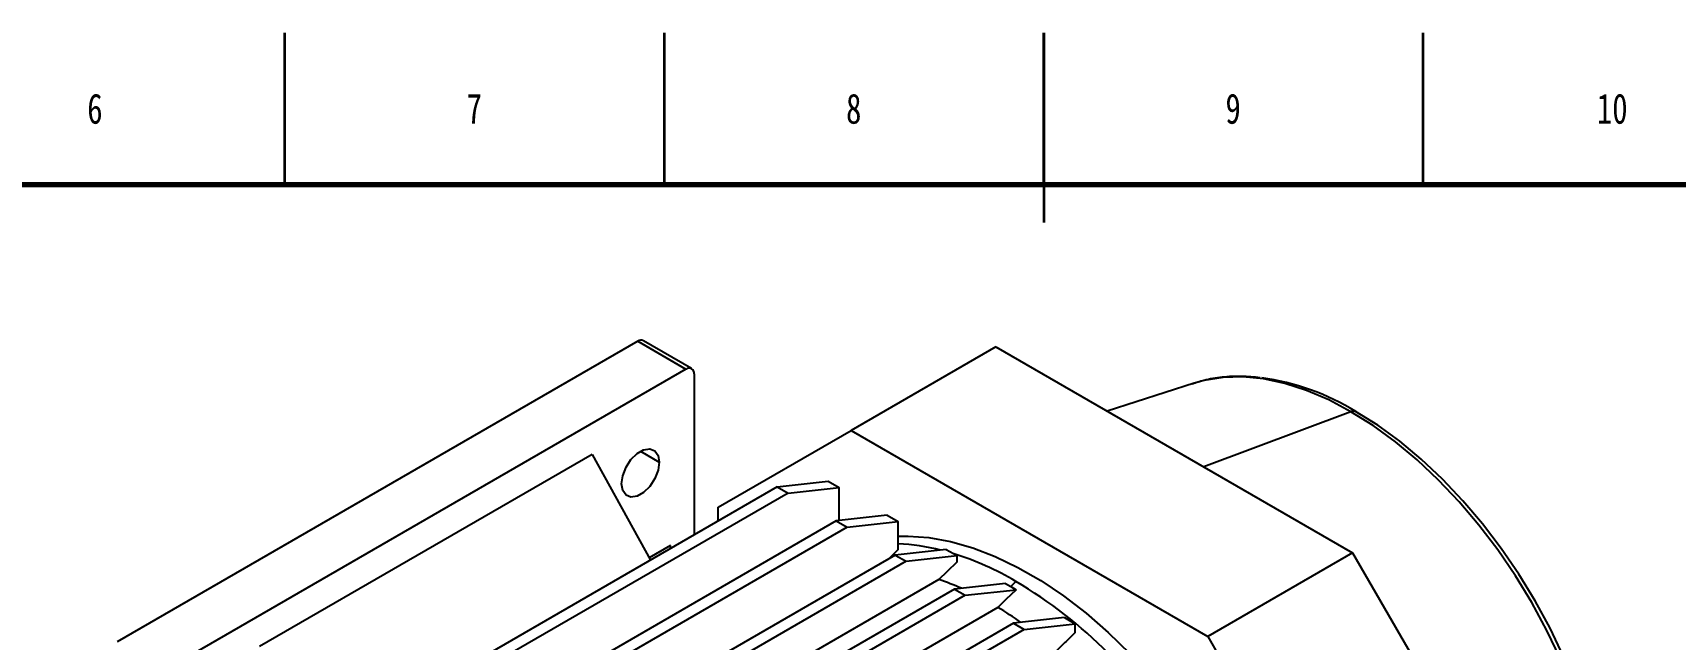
# Model space of a CAD drawing. Header units: millimetres. Extents: x 0 to 841, y 0 to 594.
# Drawn here: x 287.3 to 503.7, y 514.1 to 594 of the extents above; entities that cross this region are included whole.
import ezdxf

# ---------------------------------------------------------------- set-up
doc = ezdxf.new("R2010")
doc.units = ezdxf.units.MM
doc.styles.add('SLDTEXTSTYLE0', font='TXT', dxfattribs={"width": 0.75})

msp = doc.modelspace()

# ---------------------------------------------------------------- linework, layer by layer
at = {"color": 7, "linetype": 'Continuous', "lineweight": 35}
for p, q in [((320.5, 574), (320.5, 594)), ((370.5, 574), (370.5, 594)), ((420.5, 594), (420.5, 569)), ((420.5, 574), (420.5, 594)), ((470.5, 574), (470.5, 594))]:
    msp.add_line(p, q, dxfattribs=at)
at = {"color": 7, "linetype": 'Continuous', "lineweight": 70}
msp.add_line((20, 574), (821, 574), dxfattribs=at)
at = {"color": 7, "linetype": 'Continuous', "lineweight": 25}
for p, q in [((366.99, 553.36), (298.4, 513.77)), ((366.99, 553.36), (373.35, 549.69)), ((374.1, 549.76), (367.74, 553.44)), ((414.19, 552.65), (395.1, 541.63)), ((414.19, 552.65), (461.21, 525.5)), ((373.35, 549.69), (304.76, 510.09)), ((374.41, 549.08), (374.41, 527.85)), ((440.32, 547.84), (428.85, 544.18)), ((460.99, 544.09), (441.58, 536.84)), ((377.6, 531.52), (395.1, 541.63)), ((395.1, 541.63), (442.12, 514.48)), ((360.98, 538.46), (317.14, 513.15)), ((360.98, 538.46), (368.67, 524.53)), ((367.34, 538.87), (369.82, 537.44)), ((385.39, 534.18), (392.1, 534.93)), ((392.1, 534.93), (393.52, 534.11)), ((385.39, 534.18), (325.96, 499.88)), ((386.8, 533.37), (327.38, 499.06)), ((385.39, 534.18), (386.8, 533.37)), ((386.8, 533.37), (393.52, 534.11)), ((393.52, 529.73), (393.52, 534.11)), ((377.6, 529.69), (377.6, 531.52)), ((399.88, 530.44), (393.16, 529.69)), ((399.88, 530.44), (401.3, 529.62)), ((393.16, 529.69), (333.74, 495.39)), ((394.58, 528.88), (335.16, 494.57)), ((393.16, 529.69), (394.58, 528.88)), ((394.58, 528.88), (401.3, 529.62)), ((401.3, 525.94), (401.3, 529.62)), ((371.29, 526.45), (368.5, 524.84)), ((371.29, 526.05), (371.29, 526.45)), ((401.3, 525.94), (400.08, 524.7)), ((407.66, 525.95), (400.94, 525.2)), ((407.66, 525.95), (409.07, 525.13)), ((400.94, 525.2), (341.52, 490.9)), ((402.36, 524.39), (342.93, 490.08)), ((400.94, 525.2), (402.36, 524.39)), ((402.36, 524.39), (409.07, 525.13)), ((409.07, 524.32), (409.07, 525.13)), ((461.21, 525.5), (442.12, 514.48)), ((461.21, 525.5), (478.71, 495.19)), ((406.69, 521.98), (339.77, 483.35)), ((416.15, 521.05), (416.84, 521.73)), ((408.72, 520.71), (349.3, 486.41)), ((410.13, 519.9), (350.71, 485.59)), ((415.44, 521.46), (408.72, 520.71)), ((408.72, 520.71), (410.13, 519.9)), ((410.13, 519.9), (416.85, 520.64)), ((415.44, 521.46), (416.15, 521.05)), ((416.15, 521.05), (416.85, 520.64)), ((416.85, 520.63), (416.85, 520.64)), ((414.47, 518.31), (346.84, 479.27)), ((416.5, 516.22), (357.08, 481.92)), ((417.91, 515.41), (358.49, 481.1)), ((423.22, 516.97), (416.5, 516.22)), ((416.5, 516.22), (417.91, 515.41)), ((417.91, 515.41), (424.63, 516.15)), ((423.22, 516.97), (424.63, 516.15)), ((424.63, 514.98), (424.63, 516.15)), ((442.12, 514.48), (459.62, 484.17))]:
    msp.add_line(p, q, dxfattribs=at)
at = {"color": 7, "linetype": 'Continuous', "lineweight": 25, "flags": 128}
for points in [[(460.99, 544.09), (458.05, 545.64), (455.14, 546.88), (452.27, 547.8), (449.46, 548.4), (446.75, 548.67), (444.14, 548.61), (441.66, 548.21), (440.32, 547.84)], [(488.61, 511.55), (486.82, 515.28), (484.83, 518.93), (482.66, 522.47), (480.33, 525.89), (477.85, 529.14), (475.24, 532.22), (472.52, 535.09), (469.72, 537.73), (466.85, 540.12), (463.93, 542.25), (460.99, 544.09)], [(492.52, 472.94), (493.03, 474.17), (493.91, 476.87), (494.54, 479.8), (494.92, 482.92), (495.05, 486.21), (494.92, 489.65), (494.54, 493.21), (493.91, 496.86), (493.03, 500.58), (491.91, 504.34), (490.57, 508.11), (489, 511.85), (487.22, 515.55), (485.25, 519.17), (483.1, 522.69), (480.79, 526.08), (478.33, 529.31), (475.74, 532.36), (473.04, 535.2), (470.26, 537.82), (467.41, 540.2), (464.52, 542.3), (461.6, 544.13)], [(364.87, 534.58), (365.02, 535.65), (365.45, 536.76), (366.1, 537.77), (366.91, 538.58), (367.77, 539.08), (368.58, 539.2), (369.24, 538.94), (369.67, 538.33), (369.82, 537.44)], [(369.82, 537.44), (369.67, 536.38), (369.24, 535.27), (368.58, 534.25), (367.77, 533.45), (366.91, 532.95), (366.1, 532.82), (365.45, 533.08), (365.02, 533.69), (364.87, 534.58)], [(401.3, 527.68), (402.62, 527.71), (405.37, 527.51), (408.22, 527), (411.14, 526.16), (414.1, 525.02), (417.1, 523.58), (420.11, 521.84), (423.11, 519.82), (426.08, 517.54), (429, 515), (431.84, 512.23), (434.6, 509.25), (435.94, 507.67)], [(409.07, 524.32), (407.74, 523.01), (406.69, 521.98)], [(416.85, 520.63), (415.52, 519.33), (414.47, 518.31)]]:
    msp.add_lwpolyline(points, dxfattribs=at)
at = {"color": 7, "linetype": 'Continuous', "lineweight": 25}
for centre, radius, start, end in [((367.43, 552.75), 0.754, 65.6929, 125.6176), ((373.77, 549.18), 0.655, 350.786, 129.2033), ((444.92, 516.82), 32.01, 58.5762, 82.2585), ((461.36, 543.21), 0.959, 75.4983, 112.727), ((400.28, 499.81), 26.88, 75.7181, 87.8342), ((396.36, 486.8), 40.49, 59.6177, 72.3378), ((394.82, 487.37), 36.59, 66.0856, 71.0764), ((385.72, 469.06), 61.17, 44.9264, 59.4246), ((387.83, 474.01), 51.69, 54.964, 58.9765)]:
    msp.add_arc(centre, radius, start, end, dxfattribs=at)
for points, knots in [([(449.02, 548.57), (448.19, 548.65), (446.49, 548.81), (444.02, 548.66), (441.85, 548.33), (440.59, 547.9), (440.09, 547.73)], [0, 0, 0, 0, 0.2615644, 0.5407216, 0.817554, 1, 1, 1, 1]), ([(424.63, 514.98), (424.19, 514.55), (423.39, 513.76), (422.59, 512.98), (422.24, 512.63)], [0, 0, 0, 0, 0.56, 1, 1, 1, 1])]:
    msp.add_open_spline(points, degree=3, knots=knots, dxfattribs=at)

# ---------------------------------------------------------------- texts
at = {"color": 7, "linetype": 'Continuous', "lineweight": 0, "attachment_point": 2, "style": 'SLDTEXTSTYLE0'}
for s, insert, char_height in [('6', (295.46, 586), 3.97), ('7', (345.46, 586), 3.97), ('8', (395.46, 586), 3.97), ('9', (445.46, 586), 3.97), ('10', (495.42, 586), 3.969)]:
    msp.add_mtext(s, dxfattribs=dict(at, insert=insert, char_height=char_height))

doc.saveas('drawing.dxf')
